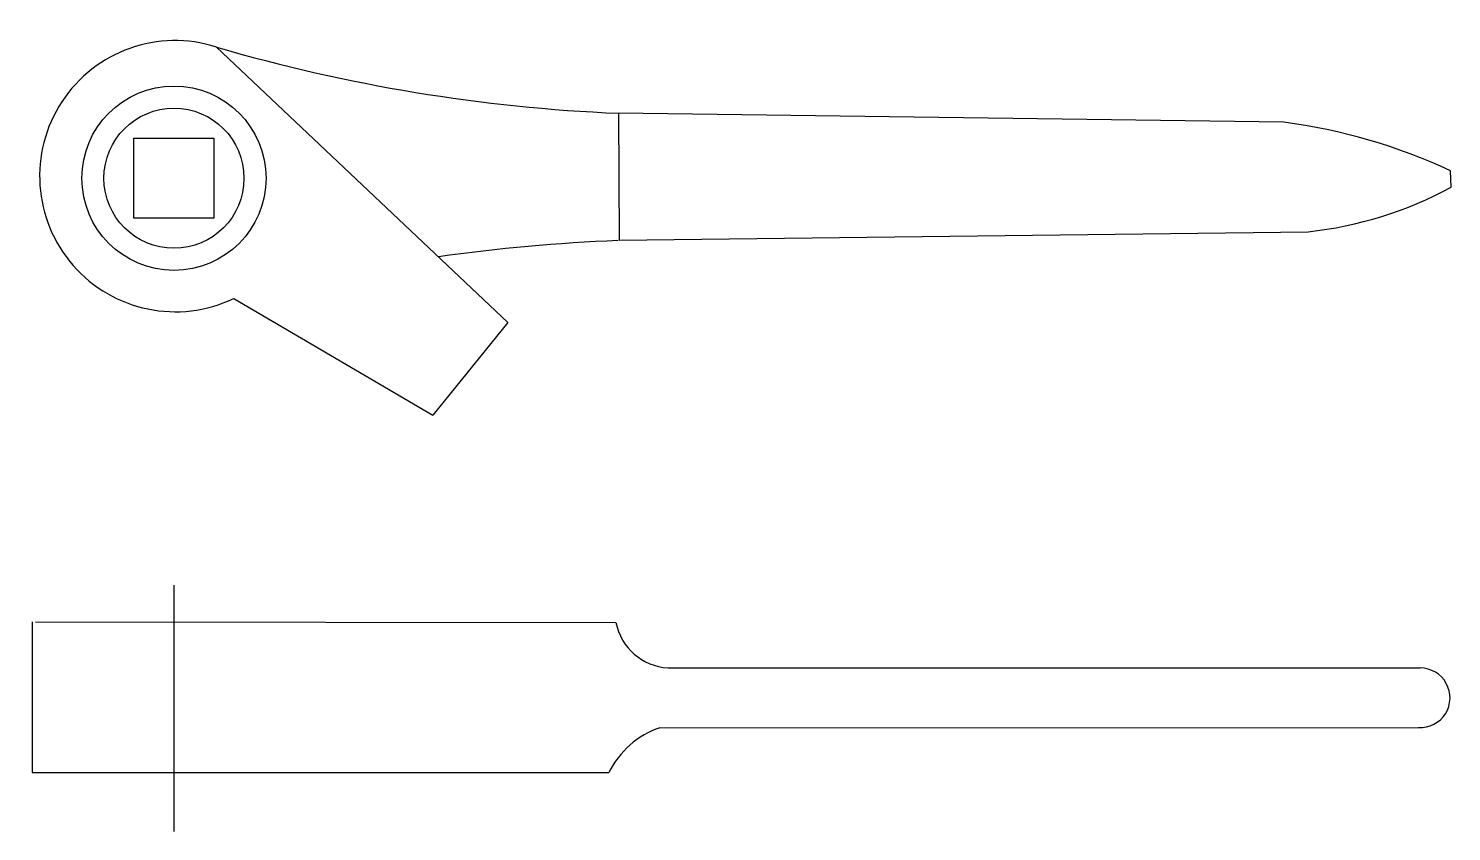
# Model space of a CAD drawing. Header units: millimetres. Extents: x 467 to 39028, y -12467 to 24298.
# Drawn here: x 22773.8 to 23076.4, y 4478.8 to 4649.4 of the extents above; entities that cross this region are included whole.
import ezdxf

# ---------------------------------------------------------------- set-up
doc = ezdxf.new("R2010")
doc.units = ezdxf.units.MM

# ---------------------------------------------------------------- blocks, each defined once
blk = doc.blocks.new('ключ')
for p, q in [((22813.8, 4645.44), (22875.78, 4586.93)), ((22899.28, 4631.37), (22899.44, 4604.39)), ((23040.74, 4629.47), (22899.28, 4631.37)), ((22796.28, 4626.06), (22813.28, 4626.06)), ((22796.28, 4609.06), (22796.28, 4626.06)), ((22813.28, 4626.06), (22813.28, 4609.06)), ((23076.3, 4615.66), (23076.14, 4619.14)), ((22813.28, 4609.06), (22796.28, 4609.06)), ((22899.44, 4604.39), (23045.88, 4606.19)), ((23045.88, 4606.19), (23045.88, 4606.19)), ((22817.48, 4592.03), (22859.84, 4567.23)), ((22875.78, 4586.93), (22859.84, 4567.23))]:
    blk.add_line(p, q)
for radius in [19.58, 14.89]:
    blk.add_circle((22804.78, 4617.56), radius)
for centre, radius, start, end in [((22805.03, 4618), 28.81, 72.2726, 295.6169), ((22914.32, 4989.48), 358.43, 253.7128, 267.5946), ((23024.86, 4509.22), 121.29, 64.988, 82.4765), ((23036.98, 4688.37), 82.66, 276.1825, 298.407), ((22913.71, 4229.91), 374.68, 92.2201, 98.0847)]:
    blk.add_arc(centre, radius, start, end)
blk = doc.blocks.new('ключ2')
for p, q in [((22804.78, 4531.13), (22804.78, 4478.75)), ((22774.63, 4523.34), (22774.63, 4491.26)), ((22775.36, 4523.34), (22898.75, 4523.19)), ((22909.83, 4513.55), (23069.74, 4513.5)), ((22908.1, 4500.81), (23070.08, 4500.84)), ((22774.63, 4491.26), (22897.25, 4491.26))]:
    blk.add_line(p, q)
for centre, radius, start, end in [((22910.41, 4525.4), 11.87, 190.7508, 267.1677), ((23069.73, 4507.16), 6.34, 266.83, 90.0179), ((22914.13, 4483.03), 18.78, 108.722, 153.9899)]:
    blk.add_arc(centre, radius, start, end)

msp = doc.modelspace()

# ---------------------------------------------------------------- block references
for name in ['ключ', 'ключ2']:
    msp.add_blockref(name, (0, 0))

doc.saveas('drawing.dxf')
